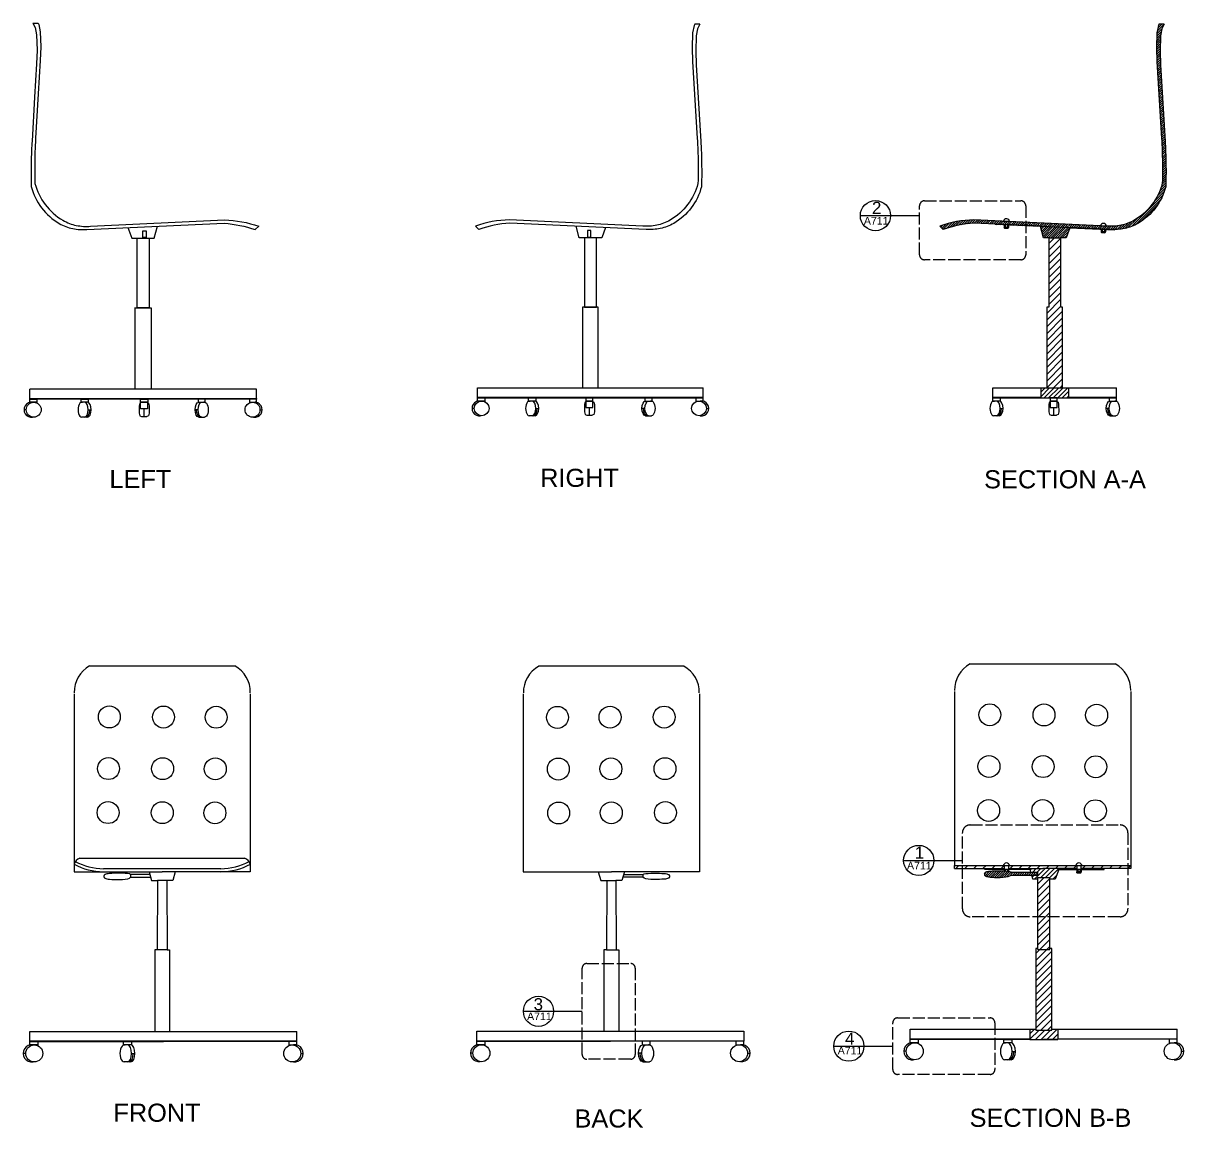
# Model space of a CAD drawing. Header units: millimetres. Extents: x 742 to 1469, y 151 to 713.
# Drawn here: x 792.7 to 1023.2, y 436.5 to 656 of the extents above; entities that cross this region are included whole.
import ezdxf

# ---------------------------------------------------------------- set-up
doc = ezdxf.new("R2010")
doc.units = ezdxf.units.MM
doc.linetypes.add('ACAD_ISO02W100', pattern=[15, 12, -3])
for name, color, linetype in [('A-SECTION', 254, 'Continuous'), ('A-SECTION-1', 253, 'Continuous'), ('DETAILS', 5, 'ACAD_ISO02W100'), ('G-ANNO-SYMB', 4, 'Continuous'), ('G-ANNO-TEXT', 3, 'Continuous'), ('viti e bulloni', 2, 'Continuous')]:
    doc.layers.add(name, color=color, linetype=linetype)
doc.styles.add('Annotative', font='arial.ttf')
doc.styles.add('ARIAL', font='arial.ttf')

msp = doc.modelspace()

# ---------------------------------------------------------------- hatches: boundary and pattern name
at = {"layer": 'A-SECTION'}
h = msp.add_hatch(dxfattribs=at)
h.set_pattern_fill('ANSI31', color=2, scale=0.1)
h.set_pattern_definition([(45, (-349.6274, 86.53053), (-0.2245064, 0.2245064), [])])
h.paths.add_polyline_path([(1014.11, 616.21, 0.198397), (1019.63, 623.48, 0.01359), (1019.64, 628.97, 0.008603), (1019.5, 632.44), (1018.98, 641.17), (1018.58, 647.73), (1018.48, 650.44), (1018.58, 653.45), (1018.86, 654.88), (1019.33, 655.75), (1018.28, 655.75), (1018.15, 655.51), (1017.87, 654.09), (1017.78, 651.08), (1017.87, 648.36), (1018.27, 641.81), (1018.79, 633.07, -0.008603), (1018.94, 629.6, -0.01359), (1018.93, 624.12, -0.198397), (1013.4, 616.84, -0.083501), (1010.75, 615.84, -0.065658), (1007.96, 615.65), (981.51, 616.91, 0.081098), (974.74, 615.65), (975.44, 615.02, -0.057119), (981.54, 616.28), (994.73, 615.67), (1000.57, 615.4), (1008.66, 615.02, 0.065658), (1011.45, 615.2, 0.083501)])
h = msp.add_hatch(dxfattribs=at)
h.set_pattern_fill('ANSI31', color=2, scale=0.3)
h.set_pattern_definition([(45, (-349.6274, 86.5305), (-0.6735192, 0.6735192), [])])
h.paths.add_polyline_path([(999.14, 599.57), (998.78, 599.57), (998.78, 613.31), (996.4, 613.31), (996.4, 599.57), (995.98, 599.57), (995.98, 583.52), (999.14, 583.52)])
h = msp.add_hatch(dxfattribs=at)
h.set_pattern_fill('ANSI31', color=2, scale=0.25)
h.set_pattern_definition([(45, (-161.49106, 0.4235), (-0.561266, 0.561266), [])])
h.paths.add_polyline_path([(998.16, 456.12), (996.99, 456.12), (996.99, 455.92), (993.83, 455.92), (993.83, 456.12), (992.66, 456.12), (992.66, 454.11), (998.16, 454.11)])
at = {"layer": 'A-SECTION-1'}
h = msp.add_hatch(dxfattribs=at)
h.set_pattern_fill('ANSI31', color=2, scale=0.1)
h.paths.add_polyline_path([(1000.54, 615.3), (1009.53, 614.9), (1009.53, 615, -0.020277), (1008.66, 615.02), (1000.57, 615.4), (994.73, 615.67), (985.74, 616.09), (985.73, 615.99), (994.76, 615.57), (995.37, 613.31), (996.4, 613.31), (998.78, 613.31), (999.82, 613.31)])
h = msp.add_hatch(dxfattribs=at)
h.set_pattern_fill('ANSI31', color=2, scale=0.2)
h.set_pattern_definition([(45, (-397.5525, 86.53053), (-0.4490128, 0.4490128), [])])
h.paths.add_polyline_path([(1000.31, 583.52), (999.14, 583.52), (995.98, 583.52), (994.81, 583.52), (994.81, 581.52), (996.67, 581.52), (996.67, 581.53), (998.07, 581.53), (1000.31, 581.52)])
h = msp.add_hatch(dxfattribs=at)
h.set_pattern_fill('ANSI31', color=2, scale=0.4)
h.set_pattern_definition([(45, (-73.618, 0.4235), (-0.8980256, 0.8980256), [])])
h.paths.add_polyline_path([(977.68, 488.62), (977.68, 488.02), (995.19, 488.02), (1012.68, 488.02), (1012.68, 488.62)])
h = msp.add_hatch(dxfattribs=at)
h.set_pattern_fill('ANSI31', color=2, scale=0.1)
h.set_pattern_definition([(45, (-73.61802, 0.42347), (-0.2245064, 0.2245064), [])])
h.paths.add_polyline_path([(988.92, 486.74), (994.22, 486.74), (994.22, 487.31), (988.92, 487.31), (988.68, 487.4), (988.32, 487.47), (987.85, 487.52), (987.32, 487.54), (986.75, 487.55), (986.18, 487.55), (985.63, 487.54), (985.15, 487.51), (984.75, 487.48), (984.43, 487.45), (984.19, 487.41), (984, 487.36), (983.87, 487.31), (983.78, 487.26), (983.72, 487.2), (983.67, 487.15), (983.64, 487.09), (983.62, 487.03), (983.6, 486.97), (983.6, 486.92), (983.6, 486.86), (983.62, 486.8), (983.64, 486.74), (983.67, 486.69), (983.72, 486.63), (983.78, 486.57), (983.87, 486.52), (984, 486.47), (984.19, 486.43), (984.43, 486.38), (984.75, 486.35), (985.15, 486.32), (985.64, 486.29), (986.18, 486.28), (986.76, 486.29), (987.33, 486.32), (987.86, 486.37), (988.33, 486.45), (988.69, 486.57)])
h = msp.add_hatch(dxfattribs=at)
h.set_pattern_fill('ANSI31', color=2, scale=0.2)
h.set_pattern_definition([(45, (-279.9714, 298.9598), (-0.4490128, 0.4490128), [])])
h.paths.add_polyline_path([(987.6, 487.82), (987.6, 488.02), (983.7, 488.02), (983.7, 487.82)])
h.paths.add_polyline_path([(1002.76, 488.02), (1002.76, 487.82), (1007.37, 487.82), (1007.37, 488.02)])
h.paths.add_polyline_path([(1002, 487.82), (1002, 488.02), (988.36, 488.02), (988.36, 487.82), (992.7, 487.82), (992.84, 487.31), (994.22, 487.31), (994.22, 486.74), (993, 486.74), (993.23, 485.9), (994.25, 485.9), (994.25, 486.26), (996.63, 486.26), (996.63, 485.9), (997.67, 485.9), (998.37, 487.82)])
h = msp.add_hatch(dxfattribs=at)
h.set_pattern_fill('ANSI31', color=2, scale=0.3)
h.set_pattern_definition([(45, (-73.618, 0.4235), (-0.6735192, 0.6735192), [])])
h.paths.add_polyline_path([(996.63, 486.26), (994.25, 486.26), (994.25, 472.16), (993.83, 472.16), (993.83, 455.92), (996.99, 455.92), (996.99, 472.16), (996.63, 472.16)])

# ---------------------------------------------------------------- linework, layer by layer
at = {"color": 5}
for p, q in [((794.63, 655.97), (795.69, 655.97)), ((927.12, 655.75), (926.07, 655.75)), ((1019.33, 655.75), (1018.28, 655.75)), ((839.51, 615.62), (838.8, 614.98)), ((882.53, 615.65), (883.23, 615.02)), ((974.74, 615.65), (975.44, 615.02)), ((985.74, 616.09), (985.73, 615.99)), ((994.76, 615.57), (985.73, 615.99)), ((994.73, 615.67), (1000.57, 615.4)), ((996.4, 613.31), (998.78, 613.31)), ((1000.54, 615.3), (1009.53, 614.9)), ((1009.53, 615), (1009.53, 614.9)), ((839.06, 583.27), (794.01, 583.27)), ((794.01, 581.39), (794.01, 583.27)), ((839.06, 581.27), (839.06, 583.27)), ((882.97, 583.52), (927.74, 583.52)), ((882.97, 581.52), (882.97, 583.52)), ((927.74, 581.52), (927.74, 583.52)), ((985.3, 583.52), (995.98, 583.52)), ((985.3, 581.52), (985.3, 583.52)), ((994.81, 583.52), (994.81, 581.52)), ((994.81, 583.52), (995.98, 583.52)), ((995.98, 583.52), (999.14, 583.52)), ((999.14, 583.52), (1009.82, 583.52)), ((999.14, 583.52), (1000.31, 583.52)), ((1000.31, 583.52), (1000.31, 581.52)), ((1009.82, 581.52), (1009.82, 583.52)), ((794.01, 581.27), (795.43, 581.27)), ((794.01, 580.62), (794.01, 581.27)), ((795.43, 581.27), (795.43, 580.53)), ((837.64, 581.27), (837.64, 580.53)), ((839.06, 580.62), (839.06, 581.27)), ((882.97, 580.88), (882.97, 581.52)), ((884.38, 580.92), (882.97, 580.92)), ((883.67, 580.92), (883.26, 580.92)), ((884.26, 580.92), (883.85, 580.92)), ((884.38, 581.52), (884.38, 580.79)), ((893.79, 580.92), (893.38, 580.92)), ((894.38, 580.92), (893.97, 580.92)), ((916.32, 580.92), (916.73, 580.92)), ((916.91, 580.92), (917.32, 580.92)), ((926.33, 581.52), (926.33, 580.79)), ((927.74, 581.52), (926.33, 581.52)), ((926.33, 580.92), (927.74, 580.92)), ((926.45, 580.92), (926.86, 580.92)), ((927.04, 580.92), (927.45, 580.92)), ((927.74, 580.88), (927.74, 581.52)), ((986, 580.92), (985.59, 580.92)), ((986.59, 580.92), (986.18, 580.92)), ((994.81, 581.52), (1000.31, 581.52)), ((1008.53, 580.92), (1008.94, 580.92)), ((1009.12, 580.92), (1009.53, 580.92)), ((793.33, 579.18), (792.88, 579.18)), ((795.43, 580.66), (794.01, 580.66)), ((794.71, 580.66), (794.3, 580.66)), ((795.3, 580.66), (794.89, 580.66)), ((804.91, 580.66), (804.5, 580.66)), ((805.5, 580.66), (805.09, 580.66)), ((805.63, 579.18), (806.22, 579.18)), ((815.85, 580.46), (815.74, 579.98)), ((815.74, 579.98), (815.74, 578.49)), ((816.01, 580.53), (815.85, 580.46)), ((816.72, 577.82), (816.72, 579.36)), ((817.43, 580.53), (817.6, 580.46)), ((817.6, 580.46), (817.71, 579.98)), ((817.71, 579.98), (817.71, 578.49)), ((827.45, 579.18), (826.86, 579.18)), ((827.58, 580.66), (828, 580.66)), ((828.17, 580.66), (828.59, 580.66)), ((837.64, 580.66), (839.06, 580.66)), ((837.77, 580.66), (838.18, 580.66)), ((838.36, 580.66), (838.77, 580.66)), ((839.74, 579.18), (840.19, 579.18)), ((882.3, 579.45), (881.85, 579.45)), ((894.51, 579.45), (895.1, 579.45)), ((904.3, 580.71), (904.19, 580.24)), ((904.19, 580.24), (904.19, 578.76)), ((904.19, 578.76), (904.3, 578.25)), ((904.46, 580.79), (904.3, 580.71)), ((905.17, 578.09), (905.17, 579.63)), ((905.87, 580.79), (906.04, 580.71)), ((906.04, 580.71), (906.15, 580.24)), ((906.15, 578.76), (906.04, 578.25)), ((906.15, 580.24), (906.15, 578.76)), ((916.19, 579.45), (915.6, 579.45)), ((928.42, 579.45), (928.87, 579.45)), ((986.72, 579.45), (987.31, 579.45)), ((996.51, 580.71), (996.4, 580.24)), ((996.4, 580.24), (996.4, 578.76)), ((996.4, 578.76), (996.51, 578.25)), ((996.67, 580.79), (996.51, 580.71)), ((997.38, 578.09), (997.38, 579.63)), ((998.08, 580.79), (998.24, 580.71)), ((998.24, 580.71), (998.35, 580.24)), ((998.36, 578.76), (998.24, 578.25)), ((998.35, 580.24), (998.36, 578.76)), ((1008.4, 579.45), (1007.81, 579.45)), ((804.91, 577.7), (804.34, 577.7)), ((805.5, 577.7), (804.91, 577.7)), ((815.74, 578.49), (815.85, 577.98)), ((815.85, 577.98), (816.19, 577.82)), ((816.19, 577.82), (817.26, 577.82)), ((817.6, 577.98), (817.26, 577.82)), ((817.71, 578.49), (817.6, 577.98)), ((827.58, 577.7), (828.17, 577.7)), ((828.17, 577.7), (828.75, 577.7)), ((893.79, 577.97), (893.22, 577.97)), ((894.38, 577.97), (893.79, 577.97)), ((904.3, 578.25), (904.64, 578.09)), ((904.64, 578.09), (905.7, 578.09)), ((906.04, 578.25), (905.7, 578.09)), ((916.32, 577.97), (916.91, 577.97)), ((916.91, 577.97), (917.48, 577.97)), ((986, 577.97), (985.43, 577.97)), ((986.59, 577.97), (986, 577.97)), ((996.51, 578.25), (996.85, 578.09)), ((996.85, 578.09), (997.91, 578.09)), ((998.24, 578.25), (997.91, 578.09)), ((1008.53, 577.97), (1009.12, 577.97)), ((1009.12, 577.97), (1009.69, 577.97)), ((805.91, 528.28), (834.74, 528.28)), ((923.92, 528.23), (895.12, 528.23)), ((980.77, 528.7), (1009.59, 528.7)), ((977.68, 523.2), (977.68, 488.62)), ((1012.68, 523.2), (1012.68, 488.62)), ((803.96, 490.13), (836.69, 490.13)), ((808.66, 488.02), (831.99, 488.02)), ((817.87, 486.89), (814.06, 486.89)), ((814.06, 486.89), (814.06, 486.31)), ((817.73, 487.4), (818.22, 485.68)), ((822.92, 487.4), (822.43, 485.68)), ((906.93, 487.4), (907.42, 485.68)), ((912.12, 487.4), (911.62, 485.68)), ((911.97, 486.89), (915.78, 486.89)), ((915.78, 486.89), (915.78, 486.31)), ((977.68, 488.02), (977.68, 488.62)), ((977.68, 488.62), (1012.68, 488.62)), ((977.68, 488.02), (987.6, 488.02)), ((983.7, 487.82), (983.7, 488.02)), ((987.6, 487.82), (983.7, 487.82)), ((988.36, 488.02), (995.19, 488.02)), ((992.7, 487.82), (988.36, 487.82)), ((988.92, 487.31), (994.22, 487.31)), ((988.92, 486.74), (994.22, 486.74)), ((994.22, 486.74), (994.22, 487.31)), ((1002, 488.02), (995.19, 488.02)), ((998.37, 487.82), (1007.37, 487.82)), ((1012.68, 488.02), (1002.76, 488.02)), ((1007.37, 487.82), (1007.37, 488.02)), ((1012.68, 488.62), (1012.68, 488.02)), ((814.06, 486.31), (818.04, 486.32)), ((818.22, 485.68), (819.41, 485.68)), ((819.41, 485.68), (819.34, 471.9)), ((821.24, 485.68), (819.41, 485.68)), ((822.43, 485.68), (821.24, 485.68)), ((821.24, 485.68), (821.31, 471.9)), ((907.42, 485.68), (908.61, 485.68)), ((908.61, 485.68), (908.54, 471.91)), ((908.61, 485.68), (910.43, 485.68)), ((911.62, 485.68), (910.43, 485.68)), ((910.43, 485.68), (910.5, 471.91)), ((915.78, 486.31), (911.8, 486.32)), ((994.25, 471.96), (994.25, 486.26)), ((994.25, 486.26), (996.63, 486.26)), ((819.34, 471.9), (818.86, 471.9)), ((818.86, 471.9), (818.86, 455.69)), ((821.31, 471.9), (819.34, 471.91)), ((821.31, 471.9), (821.79, 471.9)), ((821.79, 471.9), (821.79, 455.69)), ((908.54, 471.91), (908.06, 471.91)), ((908.06, 471.91), (908.06, 455.73)), ((908.54, 471.91), (910.5, 471.92)), ((910.5, 471.91), (910.99, 471.91)), ((910.99, 471.91), (910.99, 455.73)), ((994.25, 471.96), (996.63, 471.96)), ((794.01, 453.69), (794.01, 455.69)), ((794.01, 455.69), (847.06, 455.69)), ((847.06, 452.96), (847.06, 455.69)), ((882.81, 453.73), (882.81, 455.73)), ((882.81, 455.73), (935.81, 455.73)), ((935.81, 455.73), (935.81, 453.73)), ((968.87, 454.12), (968.87, 456.12)), ((968.87, 456.12), (993.83, 456.12)), ((968.87, 454.23), (992.66, 454.23)), ((968.87, 454.12), (995.45, 454.11)), ((968.87, 453.38), (968.87, 454.12)), ((970.48, 454.12), (970.48, 453.28)), ((992.66, 456.12), (992.66, 454.11)), ((992.66, 456.12), (993.83, 456.12)), ((992.66, 454.11), (998.16, 454.11)), ((993.83, 455.92), (996.99, 455.92)), ((1021.91, 454.12), (995.33, 454.11)), ((996.99, 456.12), (1021.91, 456.12)), ((996.99, 456.12), (998.16, 456.12)), ((998.16, 456.12), (998.16, 454.11)), ((998.16, 454.23), (1021.91, 454.23)), ((1020.3, 454.12), (1020.3, 453.28)), ((1021.91, 453.38), (1021.91, 456.12)), ((794.01, 453.8), (847.06, 453.8)), ((794.01, 453.69), (820.59, 453.68)), ((794.01, 452.96), (794.01, 453.69)), ((795.62, 453), (794.01, 453)), ((794.81, 453), (794.34, 453)), ((795.48, 453), (795.01, 453)), ((795.62, 453.69), (795.62, 452.85)), ((813.42, 452.99), (812.95, 452.99)), ((814.09, 452.99), (813.62, 452.99)), ((847.06, 453.69), (820.47, 453.68)), ((845.45, 453.69), (845.45, 452.85)), ((845.45, 453), (847.06, 453)), ((845.58, 453), (846.05, 453)), ((846.26, 453), (846.73, 453)), ((882.81, 453.84), (935.81, 453.84)), ((882.81, 453.73), (909.37, 453.72)), ((882.81, 452.99), (882.81, 453.73)), ((882.81, 453.04), (883.14, 453.04)), ((884.42, 453.04), (882.81, 453.04)), ((883.61, 453.04), (883.14, 453.04)), ((884.28, 453.04), (883.81, 453.04)), ((884.42, 453.73), (884.42, 452.89)), ((935.81, 453.73), (909.25, 453.72)), ((917.22, 453.72), (915.61, 453.72)), ((915.61, 453.72), (915.61, 453.03)), ((915.61, 453.03), (917.22, 453.03)), ((915.75, 453.03), (916.22, 453.03)), ((916.42, 453.03), (916.89, 453.03)), ((917.23, 453.03), (916.89, 453.03)), ((917.22, 453.03), (917.22, 453.72)), ((917.23, 453), (917.23, 453.03)), ((934.21, 453.73), (934.21, 452.89)), ((934.21, 453.04), (935.81, 453.04)), ((934.34, 453.04), (934.81, 453.04)), ((935.02, 453.04), (935.49, 453.04)), ((935.81, 453.04), (935.49, 453.04)), ((935.81, 452.99), (935.81, 453.73)), ((970.48, 453.42), (968.87, 453.42)), ((969.67, 453.42), (969.2, 453.42)), ((970.34, 453.42), (969.87, 453.42)), ((988.27, 453.42), (987.8, 453.42)), ((988.95, 453.42), (988.48, 453.42)), ((1020.3, 453.42), (1021.91, 453.42)), ((1020.44, 453.42), (1020.91, 453.42)), ((1021.12, 453.42), (1021.59, 453.42)), ((793.23, 451.32), (792.72, 451.32)), ((813.42, 449.63), (812.76, 449.63)), ((814.09, 449.63), (813.42, 449.63)), ((814.24, 451.31), (814.91, 451.31)), ((847.83, 451.32), (848.35, 451.32)), ((882.04, 451.36), (881.52, 451.36)), ((915.6, 451.35), (914.93, 451.35)), ((915.75, 449.67), (916.42, 449.67)), ((916.42, 449.67), (917.07, 449.67)), ((936.59, 451.36), (937.1, 451.36)), ((968.09, 451.74), (967.58, 451.74)), ((988.27, 450.05), (987.62, 450.05)), ((988.95, 450.05), (988.27, 450.05)), ((989.1, 451.73), (989.77, 451.73)), ((1022.69, 451.74), (1023.2, 451.74))]:
    msp.add_line(p, q, dxfattribs=at)
for points in [[(794.63, 655.97), (795.11, 655.09), (795.39, 653.66), (795.49, 650.63), (795.39, 647.9), (794.99, 641.3), (794.47, 632.51, 0.008603), (794.32, 629.02, 0.01359), (794.33, 623.5, 0.198397), (799.89, 616.18, 0.083501), (802.56, 615.17, 0.065658), (805.37, 614.98), (832.66, 616.25, -0.057119), (838.8, 614.98, -0.028948)], [(795.69, 655.97), (795.82, 655.73), (796.1, 654.29), (796.2, 651.27), (796.1, 648.53), (795.7, 641.94), (795.18, 633.15, 0.008603), (795.03, 629.65, 0.01359), (795.04, 624.14, 0.198397), (800.6, 616.82, 0.083501), (803.27, 615.8, 0.065658), (806.08, 615.62), (832.69, 616.89, -0.081098), (839.51, 615.62)], [(926.07, 655.75), (925.94, 655.51), (925.66, 654.09), (925.57, 651.08), (925.66, 648.36), (926.06, 641.81), (926.58, 633.07, -0.008603), (926.73, 629.6, -0.01359), (926.72, 624.12, -0.198397), (921.19, 616.84, -0.083501), (918.54, 615.84, -0.065658), (915.75, 615.65), (889.3, 616.91, 0.081098), (882.53, 615.65)], [(927.12, 655.75), (926.65, 654.88), (926.37, 653.45), (926.27, 650.44), (926.37, 647.73), (926.77, 641.17), (927.29, 632.44, -0.008603), (927.43, 628.97, -0.01359), (927.42, 623.48, -0.198397), (921.9, 616.21, -0.083501), (919.24, 615.2, -0.065658), (916.45, 615.02), (889.33, 616.28, 0.057119), (883.23, 615.02, 0.028948)], [(1018.28, 655.75), (1018.15, 655.51), (1017.87, 654.09), (1017.78, 651.08), (1017.87, 648.36), (1018.27, 641.81), (1018.79, 633.07, -0.008603), (1018.94, 629.6, -0.01359), (1018.93, 624.12, -0.198397), (1013.4, 616.84, -0.083501), (1010.75, 615.84, -0.065658), (1007.96, 615.65), (981.51, 616.91, 0.081098), (974.74, 615.65)], [(1019.33, 655.75), (1018.86, 654.88), (1018.58, 653.45), (1018.48, 650.44), (1018.58, 647.73), (1018.98, 641.17), (1019.5, 632.44, -0.008603), (1019.64, 628.97, -0.01359), (1019.63, 623.48, -0.198397), (1014.11, 616.21, -0.083501), (1011.45, 615.2, -0.065658), (1008.66, 615.02), (1000.57, 615.4)], [(994.73, 615.67), (981.54, 616.28, 0.057119), (975.44, 615.02)]]:
    msp.add_lwpolyline(points, format="xyb", dxfattribs=at)
for points in [[(813.49, 615.39), (814.27, 613.26), (818.74, 613.26), (819.39, 615.65)], [(908.37, 615.4), (907.61, 613.31), (903.16, 613.31), (902.52, 615.67)], [(996.4, 613.31), (995.37, 613.31), (994.76, 615.57)], [(996.4, 613.31), (996.4, 599.57)], [(1000.54, 615.3), (999.82, 613.31), (998.78, 613.31)], [(998.78, 599.57), (998.78, 613.31)], [(814.95, 583.27), (814.95, 599.44), (818.13, 599.44), (818.13, 583.27)], [(906.93, 583.52), (906.93, 599.57), (903.77, 599.57), (903.77, 583.52)], [(996.4, 599.57), (995.98, 599.57), (995.98, 583.52)], [(999.14, 583.52), (999.14, 599.57), (998.78, 599.57)], [(882.97, 580.92), (883.26, 580.92)], [(893.08, 580.89), (893.08, 580.92), (893.38, 580.92)], [(917.62, 580.89), (917.62, 580.92), (917.32, 580.92)], [(927.74, 580.92), (927.45, 580.92)], [(985.29, 580.89), (985.29, 580.92), (985.59, 580.92)], [(994.81, 581.64), (985.3, 581.64)], [(985.3, 581.52), (1009.82, 581.52)], [(1009.82, 581.64), (1000.31, 581.64)], [(1009.83, 580.89), (1009.83, 580.92), (1009.53, 580.92)], [(794.01, 580.66), (794.3, 580.66)], [(804.2, 580.64), (804.2, 580.66), (804.5, 580.66)], [(828.89, 580.64), (828.89, 580.66), (828.59, 580.66)], [(839.06, 580.66), (838.77, 580.66)], [(802.82, 522.77), (802.82, 487.4), (820.32, 487.4)], [(837.82, 522.77), (837.82, 487.4), (820.32, 487.4)], [(892.04, 522.74), (892.04, 487.4), (909.52, 487.4)], [(927, 522.74), (927, 487.4), (909.52, 487.4)], [(814.06, 486.89), (813.83, 486.98), (813.46, 487.05), (812.99, 487.09), (812.46, 487.12), (811.89, 487.13), (811.32, 487.13), (810.77, 487.11), (810.29, 487.09), (809.89, 487.06), (809.57, 487.02), (809.33, 486.98), (809.14, 486.94), (809.01, 486.89), (808.92, 486.83), (808.86, 486.78), (808.82, 486.72), (808.78, 486.67), (808.76, 486.61), (808.75, 486.55), (808.74, 486.49), (808.75, 486.43), (808.76, 486.38), (808.78, 486.32), (808.82, 486.26), (808.86, 486.21), (808.92, 486.15), (809.01, 486.1), (809.15, 486.05), (809.33, 486), (809.57, 485.96), (809.89, 485.92), (810.29, 485.89), (810.78, 485.87), (811.32, 485.86), (811.9, 485.87), (812.47, 485.89), (813, 485.95), (813.47, 486.03), (813.83, 486.15), (814.06, 486.31)], [(915.78, 486.89), (916.01, 486.98), (916.38, 487.05), (916.84, 487.09), (917.38, 487.12), (917.95, 487.13), (918.52, 487.13), (919.06, 487.11), (919.55, 487.09), (919.95, 487.06), (920.26, 487.03), (920.51, 486.98), (920.69, 486.94), (920.82, 486.89), (920.91, 486.84), (920.98, 486.78), (921.02, 486.72), (921.05, 486.67), (921.07, 486.61), (921.09, 486.55), (921.09, 486.49), (921.09, 486.44), (921.07, 486.38), (921.05, 486.32), (921.02, 486.26), (920.98, 486.21), (920.91, 486.15), (920.82, 486.1), (920.69, 486.05), (920.5, 486), (920.26, 485.96), (919.94, 485.93), (919.54, 485.9), (919.06, 485.87), (918.51, 485.86), (917.94, 485.87), (917.37, 485.89), (916.84, 485.95), (916.37, 486.03), (916.01, 486.15), (915.78, 486.31)], [(988.92, 487.31), (988.68, 487.4), (988.32, 487.47), (987.85, 487.52), (987.32, 487.54), (986.75, 487.55), (986.18, 487.55), (985.63, 487.54), (985.15, 487.51), (984.75, 487.48), (984.43, 487.45), (984.19, 487.41), (984, 487.36), (983.87, 487.31), (983.78, 487.26), (983.72, 487.2), (983.67, 487.15), (983.64, 487.09), (983.62, 487.03), (983.6, 486.97), (983.6, 486.92), (983.6, 486.86), (983.62, 486.8), (983.64, 486.74), (983.67, 486.69), (983.72, 486.63), (983.78, 486.57), (983.87, 486.52), (984, 486.47), (984.19, 486.43), (984.43, 486.38), (984.75, 486.35), (985.15, 486.32), (985.64, 486.29), (986.18, 486.28), (986.76, 486.29), (987.33, 486.32), (987.86, 486.37), (988.33, 486.45), (988.69, 486.57), (988.92, 486.74)], [(992.84, 487.31), (992.7, 487.82)], [(994.25, 485.9), (993.23, 485.9), (993, 486.74)], [(998.37, 487.82), (997.67, 485.9), (996.63, 485.9)], [(996.63, 471.96), (996.63, 486.26)], [(994.25, 472.16), (993.83, 472.16), (993.83, 455.92)], [(996.99, 455.92), (996.99, 472.16), (996.63, 472.16)], [(794.01, 453), (794.34, 453)], [(812.61, 452.96), (812.61, 452.99), (812.95, 452.99)], [(847.06, 453), (846.73, 453)], [(968.87, 453.42), (969.2, 453.42)], [(987.46, 453.39), (987.46, 453.42), (987.8, 453.42)], [(1021.91, 453.42), (1021.59, 453.42)]]:
    msp.add_lwpolyline(points, dxfattribs=at)
for points in [[(815.32, 613.26), (817.71, 613.26), (817.71, 599.44), (815.32, 599.44)], [(816.45, 614.72), (817.14, 614.72), (817.14, 613.4), (816.45, 613.4)], [(906.57, 613.31), (904.19, 613.31), (904.19, 599.57), (906.57, 599.57)], [(905.44, 614.76), (904.76, 614.76), (904.76, 613.45), (905.44, 613.45)], [(814.95, 599.44), (814.95, 599.44), (814.95, 599.5), (814.95, 599.5)], [(794.01, 581.39), (839.06, 581.39), (839.06, 581.27), (794.01, 581.27)], [(804.21, 581.27), (805.62, 581.27), (805.62, 580.66), (804.21, 580.66)], [(816.02, 581.27), (817.44, 581.27), (817.44, 580.67), (816.02, 580.67)], [(828.87, 581.27), (827.46, 581.27), (827.46, 580.66), (828.87, 580.66)], [(927.74, 581.64), (882.97, 581.64), (882.97, 581.52), (927.74, 581.52)], [(893.09, 581.52), (894.5, 581.52), (894.5, 580.92), (893.09, 580.92)], [(905.86, 581.53), (904.46, 581.53), (904.46, 580.92), (905.86, 580.92)], [(905.87, 580.92), (904.46, 580.92), (904.46, 579.63), (905.87, 579.63)], [(917.61, 581.52), (916.2, 581.52), (916.2, 580.92), (917.61, 580.92)], [(985.3, 581.52), (986.71, 581.52), (986.71, 580.92), (985.3, 580.92)], [(998.07, 581.53), (996.67, 581.53), (996.67, 580.92), (998.07, 580.92)], [(998.08, 580.92), (996.67, 580.92), (996.67, 579.63), (998.08, 579.63)], [(1009.82, 581.52), (1008.41, 581.52), (1008.41, 580.92), (1009.82, 580.92)], [(816.01, 580.67), (817.43, 580.67), (817.43, 579.36), (816.01, 579.36)], [(987.48, 454.11), (989.08, 454.11), (989.08, 453.42), (987.48, 453.42)], [(812.62, 453.69), (814.23, 453.69), (814.23, 452.99), (812.62, 452.99)]]:
    msp.add_lwpolyline(points, close=True, dxfattribs=at)
for centre, radius in [((883.77, 579.45), 1.47), ((926.94, 579.45), 1.47), ((794.81, 579.18), 1.48), ((838.26, 579.18), 1.48), ((809.82, 518.16), 2.18), ((820.58, 518.14), 2.18), ((831.04, 518.1), 2.18), ((898.82, 518.07), 2.18), ((909.26, 518.11), 2.18), ((920.01, 518.13), 2.18), ((984.68, 518.59), 2.18), ((995.44, 518.56), 2.18), ((1005.89, 518.52), 2.18), ((809.65, 507.9), 2.18), ((820.41, 507.88), 2.18), ((830.87, 507.84), 2.18), ((898.99, 507.81), 2.18), ((909.43, 507.85), 2.18), ((920.18, 507.88), 2.18), ((984.51, 508.32), 2.18), ((995.27, 508.3), 2.18), ((1005.73, 508.26), 2.18), ((809.58, 499.16), 2.18), ((820.34, 499.14), 2.18), ((830.79, 499.1), 2.18), ((899.06, 499.08), 2.18), ((909.51, 499.12), 2.18), ((920.26, 499.15), 2.18), ((984.44, 499.58), 2.18), ((995.2, 499.56), 2.18), ((1005.65, 499.52), 2.18), ((794.92, 451.32), 1.69), ((846.15, 451.32), 1.69), ((883.72, 451.36), 1.69), ((934.9, 451.36), 1.69), ((969.78, 451.74), 1.69), ((1021, 451.74), 1.69)]:
    msp.add_circle(centre, radius, dxfattribs=at)
for centre, radius, start, end in [((883.32, 579.45), 1.47, 81.2448, 278.7552), ((927.39, 579.45), 1.47, 261.2448, 98.7552), ((794.36, 579.18), 1.48, 81.2448, 278.7552), ((838.71, 579.18), 1.48, 261.2448, 98.7552), ((808.69, 523.13), 5.85, 118.2955, 181.6314), ((831.96, 523.13), 5.85, 358.3686, 61.7045), ((897.9, 523.09), 5.84, 118.2955, 181.6314), ((921.15, 523.09), 5.84, 358.3686, 61.7045), ((983.54, 523.55), 5.85, 118.2955, 181.6314), ((1006.82, 523.55), 5.85, 358.3686, 61.7045), ((804.7, 488.3), 1.97, 111.981, 161.4981), ((808.86, 500.08), 12.69, 241.5863, 269.1058), ((808.86, 500.7), 12.69, 242.8358, 269.1058), ((831.79, 500.7), 12.69, 270.8942, 297.1642), ((831.79, 500.08), 12.69, 270.8942, 298.4137), ((835.95, 488.3), 1.97, 18.5019, 68.019), ((794.41, 451.32), 1.69, 81.2448, 278.7552), ((846.66, 451.32), 1.69, 261.2448, 98.7552), ((883.21, 451.36), 1.69, 81.2448, 278.7552), ((935.42, 451.36), 1.69, 261.2448, 98.7552), ((969.27, 451.74), 1.69, 81.2448, 278.7552), ((1021.52, 451.74), 1.69, 261.2448, 98.7552)]:
    msp.add_arc(centre, radius, start, end, dxfattribs=at)
for centre, major_axis, start_param, end_param in [((893.22, 579.45), (0, 1.47), 0, 3.141593), ((893.79, 579.45), (0, 1.47), 3.141593, 6.283185), ((894.38, 579.45), (0, 1.47), 3.141593, 6.283185), ((985.43, 579.45), (0, 1.47), 0, 3.141593), ((986, 579.45), (0, 1.47), 3.141593, 6.283185), ((986.59, 579.45), (0, 1.47), 3.141593, 6.283185), ((804.34, 579.18), (0, 1.48), 0, 3.141593), ((804.91, 579.18), (0, 1.48), 3.141593, 6.283185), ((805.2, 579.18), (0, 1.48), 3.141593, 4.712389), ((805.5, 579.18), (0, 1.48), 3.141593, 6.283185), ((894.08, 579.45), (0, 1.47), 3.141593, 4.712389), ((986.29, 579.45), (0, 1.47), 3.141593, 4.712389), ((812.76, 451.31), (0, 1.68), 0, 3.141593), ((813.42, 451.31), (0, 1.68), 3.141593, 6.283185), ((814.09, 451.31), (0, 1.68), 3.141593, 6.283185), ((987.62, 451.73), (0, 1.68), 0, 3.141593), ((988.27, 451.73), (0, 1.68), 3.141593, 6.283185), ((988.95, 451.73), (0, 1.68), 3.141593, 6.283185), ((813.75, 451.31), (0, 1.68), 3.141593, 4.712389), ((988.61, 451.73), (0, 1.68), 3.141593, 4.712389)]:
    msp.add_ellipse(centre, major_axis=major_axis, ratio=0.488012, start_param=start_param, end_param=end_param, dxfattribs=at)
at = {"color": 5, "extrusion": (0, 0, -1)}
for centre, major_axis, start_param, end_param in [((916.32, 579.45), (0, 1.47), 3.141593, 6.283185), ((916.91, 579.45), (0, 1.47), 3.141593, 6.283185), ((917.48, 579.45), (0, 1.47), 0, 3.141593), ((1008.53, 579.45), (0, 1.47), 3.141593, 6.283185), ((1009.12, 579.45), (0, 1.47), 3.141593, 6.283185), ((1009.69, 579.45), (0, 1.47), 0, 3.141593), ((827.58, 579.18), (0, 1.48), 3.141593, 6.283185), ((827.88, 579.18), (0, 1.48), 3.141593, 4.712389), ((828.17, 579.18), (0, 1.48), 3.141593, 6.283185), ((828.75, 579.18), (0, 1.48), 0, 3.141593), ((916.62, 579.45), (0, 1.47), 3.141593, 4.712389), ((1008.83, 579.45), (0, 1.47), 3.141593, 4.712389), ((915.75, 451.35), (0, 1.68), 3.141593, 6.283185), ((916.42, 451.35), (0, 1.68), 3.141593, 6.283185), ((917.07, 451.35), (0, 1.68), 0, 3.141593), ((916.09, 451.35), (0, 1.68), 3.141593, 4.712389)]:
    msp.add_ellipse(centre, major_axis=major_axis, ratio=0.488012, start_param=start_param, end_param=end_param, dxfattribs=at)
at = {"layer": 'DETAILS', "color": 4, "ltscale": 0.2}
for points in [[(970.72, 619.69, -0.414214), (971.72, 620.69), (990.83, 620.69, -0.414214), (991.83, 619.69), (991.83, 609.98, -0.414214), (990.83, 608.98), (971.72, 608.98, -0.414214), (970.72, 609.98)], [(979.24, 495.14, -0.414214), (980.8, 496.7), (1010.55, 496.7, -0.414214), (1012.11, 495.14), (1012.11, 480.02, -0.414214), (1010.55, 478.46), (980.8, 478.46, -0.414214), (979.24, 480.02)], [(913.36, 469.17, -0.414214), (914.26, 468.27), (914.26, 451.08, -0.414214), (913.36, 450.18), (904.62, 450.18, -0.414214), (903.72, 451.08), (903.72, 468.27, -0.414214), (904.62, 469.17)], [(965.42, 457.42, -0.414214), (966.38, 458.38), (984.72, 458.38, -0.414214), (985.68, 457.42), (985.68, 448.1, -0.414214), (984.72, 447.14), (966.38, 447.14, -0.414214), (965.42, 448.1)]]:
    msp.add_lwpolyline(points, format="xyb", close=True, dxfattribs=at)
at = {"layer": 'G-ANNO-SYMB'}
for p, q in [((958.97, 617.74), (970.64, 617.74)), ((967.57, 489.65), (979.24, 489.65)), ((892.05, 459.68), (903.72, 459.68)), ((953.68, 452.76), (965.35, 452.76))]:
    msp.add_line(p, q, dxfattribs=at)
for centre in [(961.97, 617.74), (970.57, 489.65), (895.05, 459.68), (956.68, 452.76)]:
    msp.add_circle(centre, 3, dxfattribs=at)
at = {"layer": 'viti e bulloni'}
for p, q in [((987.39, 616.63), (988.62, 616.57)), ((987.56, 615.3), (987.57, 615.46)), ((988.33, 615.42), (988.32, 615.26)), ((1006.65, 615.71), (1007.88, 615.66)), ((987.65, 615.2), (987.56, 615.3)), ((988.32, 615.26), (987.56, 615.3)), ((988.22, 615.17), (987.65, 615.2)), ((988.32, 615.26), (988.22, 615.17)), ((1006.85, 614.41), (1006.86, 614.58)), ((1006.94, 614.31), (1006.85, 614.41)), ((1007.61, 614.38), (1006.85, 614.41)), ((1007.51, 614.29), (1006.94, 614.31)), ((1007.61, 614.38), (1007.51, 614.29)), ((1007.62, 614.54), (1007.61, 614.38)), ((987.37, 488.62), (988.6, 488.62)), ((987.6, 487.82), (987.6, 488.55)), ((988.36, 488.55), (988.36, 487.82)), ((1001.77, 488.62), (1003, 488.62)), ((1001.99, 487.21), (1001.99, 487.38)), ((1002.09, 487.12), (1001.99, 487.21)), ((1002.75, 487.21), (1001.99, 487.21)), ((1002, 487.82), (1002, 488.55)), ((1002.66, 487.12), (1002.09, 487.12)), ((1002.75, 487.21), (1002.66, 487.12)), ((1002.75, 487.38), (1002.75, 487.21)), ((1002.76, 488.55), (1002.76, 487.82))]:
    msp.add_line(p, q, dxfattribs=at)
at = {"layer": 'viti e bulloni', "linetype": 'Continuous'}
for p, q in [((987.52, 615.9), (987.5, 615.46)), ((988.38, 615.42), (987.5, 615.46)), ((988.4, 615.86), (987.52, 615.9)), ((987.74, 615.89), (987.72, 615.45)), ((988.18, 615.87), (988.16, 615.43)), ((988.4, 615.86), (988.38, 615.42)), ((1006.81, 615.02), (1006.79, 614.58)), ((1007.67, 614.54), (1006.79, 614.58)), ((1007.69, 614.98), (1006.81, 615.02)), ((1007.03, 615.01), (1007.01, 614.57)), ((1007.47, 614.99), (1007.45, 614.55)), ((1007.69, 614.98), (1007.67, 614.54)), ((988.42, 487.82), (987.54, 487.82)), ((987.54, 487.82), (987.54, 487.53)), ((987.76, 487.82), (987.76, 487.52)), ((988.2, 487.82), (988.2, 487.48)), ((988.42, 487.82), (988.42, 487.45)), ((1002.82, 487.82), (1001.94, 487.82)), ((1001.94, 487.82), (1001.94, 487.38)), ((1002.82, 487.38), (1001.94, 487.38)), ((1002.16, 487.82), (1002.16, 487.38)), ((1002.6, 487.82), (1002.6, 487.38)), ((1002.82, 487.82), (1002.82, 487.38))]:
    msp.add_line(p, q, dxfattribs=at)
at = {"layer": 'viti e bulloni'}
for centre, radius, start, end in [((988, 616.5), 0.626, 6.9098, 167.6376), ((1007.26, 615.58), 0.626, 7.1092, 167.8371), ((987.98, 488.52), 0.626, 9.6361, 170.3639), ((1002.38, 488.52), 0.626, 9.6361, 170.3639), ((987.53, 488.55), 0.0714, 359.9639, 90.0384), ((988.43, 488.55), 0.0714, 89.9628, 180.0349), ((1001.93, 488.55), 0.0714, 359.9639, 90.0384), ((1002.83, 488.55), 0.0714, 89.9628, 180.0349)]:
    msp.add_arc(centre, radius, start, end, dxfattribs=at)

# ---------------------------------------------------------------- texts
at = {"layer": 'G-ANNO-SYMB', "insert": (961.28, 620.5), "char_height": 2.4, "attachment_point": 1}
msp.add_mtext_dynamic_manual_height_columns('{\\fArial|b0|i0|c0|p34;2}', width=3.4842, gutter_width=12.5, heights=[0], dxfattribs=at)
at = {"layer": 'G-ANNO-SYMB', "attachment_point": 1}
for s, width, gutter_width, insert, char_height, style in [('A711', 4.8219, 2.5, (959.67, 617.48), 1.5, 'ARIAL'), ('1', 7.8693, 1, (969.79, 492.4), 2.4, 'Annotative'), ('A711', 5.8924, 2.5, (968.24, 489.38), 1.5, 'ARIAL'), ('3', 4.5571, 1, (894.09, 462.29), 2.4, 'Annotative'), ('A711', 5.4412, 2.5, (892.79, 459.44), 1.5, 'ARIAL'), ('4', 7.7368, 1, (955.93, 455.45), 2.4, 'Annotative'), ('A711', 5.6763, 2.5, (954.48, 452.63), 1.5, 'ARIAL')]:
    msp.add_mtext_dynamic_manual_height_columns(s, width=width, gutter_width=gutter_width, heights=[0], dxfattribs=dict(at, insert=insert, char_height=char_height, style=style))
at = {"layer": 'G-ANNO-TEXT', "char_height": 3.6, "attachment_point": 1}
for s, width, insert in [('{\\fArial|b0|i0|c0|p34;LEFT}', 80.2363, (809.84, 567.23)), ('{\\fArial|b0|i0|c0|p34;RIGHT}', 78.1659, (895.38, 567.46)), ('{\\fArial|b0|i0|c0|p34;SECTION A-A}', 141.9193, (983.55, 567.17)), ('{\\fArial|b0|i0|c0|p34;FRONT}', 121.1872, (810.63, 441.34)), ('{\\fArial|b0|i0|c0|p34;BACK}', 71.7787, (902.2, 440.19)), ('{\\fArial|b0|i0|c0|p34;SECTION B-B}', 131.6486, (980.66, 440.33))]:
    msp.add_mtext_dynamic_manual_height_columns(s, width=width, gutter_width=12.5, heights=[0], dxfattribs=dict(at, insert=insert))

doc.saveas('drawing.dxf')
